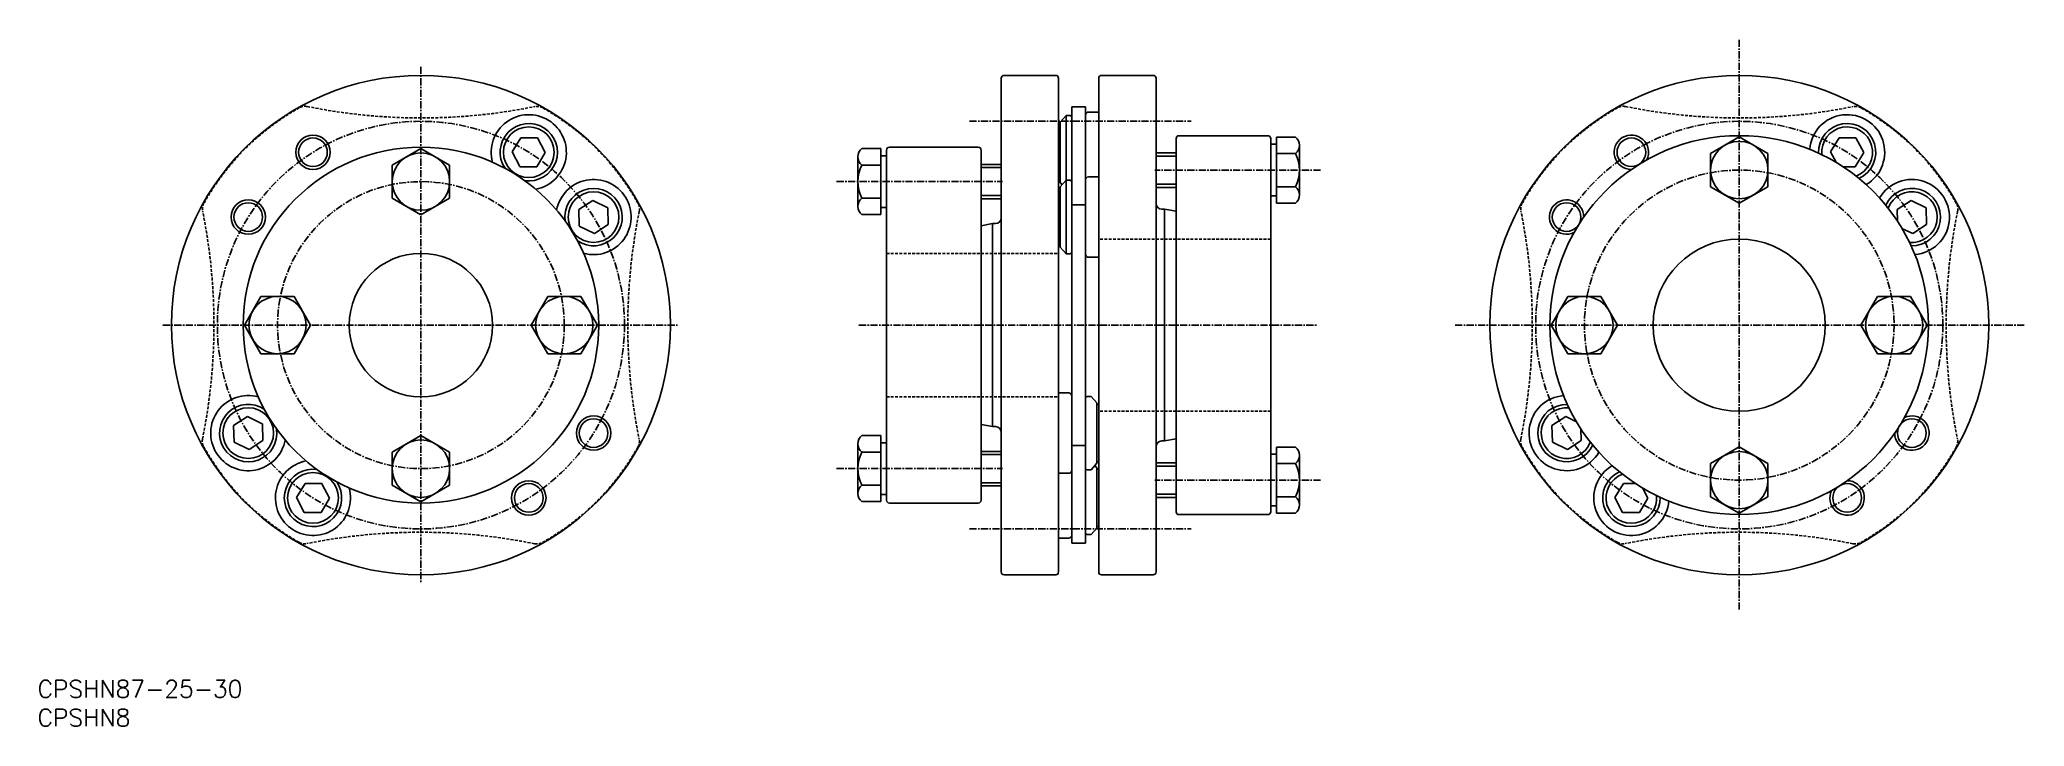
# Model space of a CAD drawing. Extents: x 45 to 391, y 37 to 157.
import ezdxf
from ezdxf.enums import TextEntityAlignment as Align

# ---------------------------------------------------------------- set-up
doc = ezdxf.new("R2010")
doc.units = 0
doc.linetypes.add('CENTER', pattern=[2, 1.25, -0.25, 0.25, -0.25])
doc.linetypes.add('DASHED', pattern=[0.75, 0.5, -0.25])
doc.layers.get('0').update_dxf_attribs({"linetype": 'CONTINUOUS'})
doc.layers.add('CENTER', color=1, linetype='CENTER')
doc.styles.get("Standard").update_dxf_attribs({"font": 'txt.shx', "bigfont": 'extfont.shx'})

# ---------------------------------------------------------------- blocks, each defined once
blk = doc.blocks.new('FB16')
at = {"color": 0}
for p, q in [((0, 5.773505), (-5.000002, 2.886753)), ((5.000002, 2.886753), (0, 5.773505)), ((-5.000002, 2.886753), (-5.000002, -2.886753)), ((5.000002, -2.886753), (5.000002, 2.886753)), ((-5.000002, -2.886753), (0, -5.773505)), ((0, -5.773505), (5.000002, -2.886753))]:
    blk.add_line(p, q, dxfattribs=at)
blk.add_circle((0, 0), 5, dxfattribs=at)
blk = doc.blocks.new('B016')
at = {"color": 0}
for p, q in [((-4, 4.32), (-4, -4.32)), ((-3.293206, 5.75), (0, 5.75)), ((0, 5.75), (0, -5.75)), ((0, 2.89), (-3.293206, 2.89)), ((0, -2.89), (-3.293206, -2.89)), ((0, -5.75), (-3.293206, -5.75))]:
    blk.add_line(p, q, dxfattribs=at)
for centre, radius, start, end in [((-2.2, 4.32), 1.8, 127.397187, 232.602813), ((2.261839, 0), 6.261839, 152.514396, 207.485604), ((-2.2, -4.32), 1.8, 127.397187, 232.602813)]:
    blk.add_arc(centre, radius, start, end, dxfattribs=at)

msp = doc.modelspace()

# ---------------------------------------------------------------- linework, layer by layer
at = {"color": 7, "linetype": 'CONTINUOUS'}
for p, q in [((212.82, 150.17), (212.82, 107.17)), ((213.32, 150.67), (222.32, 150.67)), ((222.82, 150.17), (222.82, 107.17)), ((229.82, 150.17), (229.82, 107.17)), ((239.32, 150.67), (230.32, 150.67)), ((239.82, 150.17), (239.82, 107.17)), ((222.82, 132.28), (222.82, 142.28)), ((223.12, 142.28), (222.82, 142.28)), ((223.12, 142.53), (224.12, 143.68)), ((223.12, 132.03), (223.12, 142.53)), ((223.12, 132.28), (223.12, 142.28)), ((224.12, 143.68), (224.12, 130.88)), ((224.82, 143.68), (224.12, 143.68)), ((225.12, 145.17), (225.12, 107.17)), ((225.12, 145.17), (227.52, 145.17)), ((225.12, 131.18), (225.12, 143.38)), ((227.52, 145.17), (227.52, 107.17)), ((227.52, 130.78), (227.52, 143.78)), ((229.82, 144.28), (228.02, 144.28)), ((229.82, 130.28), (229.82, 144.28)), ((127.56, 137.34), (129.05, 139.81)), ((129.05, 139.81), (131.97, 139.81)), ((131.97, 139.81), (133.33, 137.22)), ((243.32, 139.67), (243.32, 107.17)), ((259.32, 140.17), (243.82, 140.17)), ((259.82, 139.67), (259.82, 107.17)), ((260.82, 138.67), (259.82, 138.67)), ((357.43, 137.34), (358.93, 139.81)), ((358.93, 139.81), (361.85, 139.81)), ((361.85, 139.81), (363.21, 137.22)), ((128.9, 134.8), (127.56, 137.34)), ((131.84, 134.75), (133.33, 137.22)), ((191.82, 136.67), (192.82, 136.67)), ((192.82, 137.67), (192.82, 107.17)), ((193.32, 138.17), (208.82, 138.17)), ((209.32, 137.67), (209.32, 107.17)), ((243.32, 136.62), (239.82, 136.62)), ((358.39, 135.53), (357.43, 137.34)), ((361.71, 134.75), (363.21, 137.22)), ((131.84, 134.75), (128.87, 134.75)), ((209.32, 134.62), (212.82, 134.62)), ((222.82, 132.28), (223.12, 132.28)), ((223.12, 131.24), (224.12, 132.39)), ((223.12, 132.03), (223.46, 131.63)), ((224.12, 132.39), (224.12, 119.59)), ((224.82, 132.39), (224.12, 132.39)), ((225.12, 119.89), (225.12, 132.09)), ((227.52, 119.49), (227.52, 132.49)), ((229.82, 132.99), (228.02, 132.99)), ((229.82, 118.99), (229.82, 132.99)), ((243.32, 131.72), (239.82, 131.72)), ((361.71, 134.75), (359.63, 134.75)), ((139.17, 127.3), (141.6, 128.87)), ((141.6, 128.87), (144.22, 127.59)), ((209.32, 129.72), (212.82, 129.72)), ((222.82, 120.99), (222.82, 130.99)), ((223.12, 130.99), (222.82, 130.99)), ((223.12, 120.74), (223.12, 131.24)), ((223.12, 120.99), (223.12, 130.99)), ((225.12, 128.14), (227.52, 128.14)), ((260.82, 129.67), (259.82, 129.67)), ((369.04, 127.3), (371.47, 128.87)), ((371.47, 128.87), (374.09, 127.59)), ((139.26, 124.44), (139.17, 127.3)), ((141.89, 123.1), (144.31, 124.67)), ((144.22, 127.59), (144.31, 124.67)), ((191.82, 127.67), (192.82, 127.67)), ((209.32, 124.49), (211.32, 124.86)), ((211.32, 124.86), (211.32, 107.17)), ((211.32, 124.86), (211.82, 124.86)), ((241.32, 127.36), (240.82, 127.36)), ((243.32, 126.99), (241.32, 127.36)), ((241.32, 127.36), (241.32, 107.17)), ((369.11, 125.26), (369.04, 127.3)), ((371.76, 123.1), (374.18, 124.67)), ((374.09, 127.59), (374.18, 124.67)), ((141.89, 123.1), (139.22, 124.41)), ((371.76, 123.1), (369.88, 124.02)), ((222.82, 120.99), (223.12, 120.99)), ((223.12, 120.74), (224.12, 119.59)), ((224.82, 119.59), (224.12, 119.59)), ((229.82, 118.99), (228.02, 118.99)), ((192.82, 76.67), (192.82, 107.17)), ((209.32, 76.67), (209.32, 107.17)), ((211.32, 89.49), (211.32, 107.17)), ((212.82, 64.17), (212.82, 107.17)), ((222.82, 64.17), (222.82, 107.17)), ((225.12, 69.17), (225.12, 107.17)), ((227.52, 69.17), (227.52, 107.17)), ((229.82, 64.17), (229.82, 107.17)), ((239.82, 64.17), (239.82, 107.17)), ((241.32, 86.99), (241.32, 107.17)), ((243.32, 74.67), (243.32, 107.17)), ((259.82, 74.67), (259.82, 107.17)), ((222.82, 81.36), (222.82, 95.36)), ((222.82, 95.36), (224.62, 95.36)), ((225.12, 81.86), (225.12, 94.86)), ((227.52, 82.26), (227.52, 94.46)), ((227.82, 94.76), (228.52, 94.76)), ((229.52, 93.61), (228.52, 94.76)), ((229.52, 83.11), (229.52, 93.61)), ((81.39, 91.25), (78.96, 89.68)), ((81.39, 91.25), (84.06, 89.94)), ((229.52, 83.36), (229.52, 93.36)), ((229.52, 93.36), (229.82, 93.36)), ((229.82, 83.36), (229.82, 93.36)), ((311.26, 91.25), (308.83, 89.68)), ((311.26, 91.25), (313.13, 90.33)), ((79.05, 86.76), (78.96, 89.68)), ((81.68, 85.48), (79.05, 86.76)), ((84.1, 87.05), (81.68, 85.48)), ((84.01, 89.91), (84.1, 87.05)), ((191.82, 86.67), (192.82, 86.67)), ((209.32, 89.86), (211.32, 89.49)), ((211.32, 89.49), (211.82, 89.49)), ((241.32, 86.99), (240.82, 86.99)), ((243.32, 87.36), (241.32, 86.99)), ((308.92, 86.76), (308.83, 89.68)), ((311.55, 85.48), (308.92, 86.76)), ((313.97, 87.05), (311.55, 85.48)), ((313.91, 89.09), (313.97, 87.05)), ((209.32, 84.62), (212.82, 84.62)), ((222.82, 70.07), (222.82, 84.07)), ((227.52, 86.21), (225.12, 86.21)), ((225.12, 70.57), (225.12, 83.57)), ((227.52, 70.97), (227.52, 83.17)), ((229.52, 83.11), (228.52, 81.96)), ((229.82, 83.36), (229.52, 83.36)), ((260.82, 84.67), (259.82, 84.67)), ((91.43, 79.6), (89.94, 77.13)), ((91.43, 79.6), (94.4, 79.59)), ((209.32, 79.72), (212.82, 79.72)), ((222.82, 81.36), (224.62, 81.36)), ((227.82, 81.96), (228.52, 81.96)), ((229.52, 82.32), (229.17, 82.72)), ((229.52, 71.82), (229.52, 82.32)), ((229.52, 72.07), (229.52, 82.07)), ((229.52, 82.07), (229.82, 82.07)), ((229.82, 72.07), (229.82, 82.07)), ((243.32, 82.62), (239.82, 82.62)), ((321.3, 79.6), (319.81, 77.13)), ((321.3, 79.6), (323.39, 79.59)), ((91.3, 74.54), (89.94, 77.13)), ((95.71, 77.01), (94.22, 74.54)), ((94.37, 79.55), (95.71, 77.01)), ((191.82, 77.67), (192.82, 77.67)), ((193.32, 76.17), (208.82, 76.17)), ((243.32, 77.72), (239.82, 77.72)), ((321.17, 74.54), (319.81, 77.13)), ((325.58, 77.01), (324.09, 74.54)), ((324.63, 78.82), (325.58, 77.01)), ((94.22, 74.54), (91.3, 74.54)), ((259.32, 74.17), (243.82, 74.17)), ((260.82, 75.67), (259.82, 75.67)), ((324.09, 74.54), (321.17, 74.54)), ((222.82, 70.07), (224.62, 70.07)), ((227.82, 70.67), (228.52, 70.67)), ((229.52, 71.82), (228.52, 70.67)), ((229.82, 72.07), (229.52, 72.07)), ((225.12, 69.17), (227.52, 69.17)), ((213.32, 63.67), (222.32, 63.67)), ((239.32, 63.67), (230.32, 63.67))]:
    msp.add_line(p, q, dxfattribs=at)
at = {"color": 3, "linetype": 'DASHED'}
for p, q in [((259.82, 122.17), (229.82, 122.17)), ((192.82, 119.67), (222.82, 119.67)), ((192.82, 94.67), (222.82, 94.67)), ((259.82, 92.17), (229.82, 92.17))]:
    msp.add_line(p, q, dxfattribs=at)
at = {"color": 7, "linetype": 'CONTINUOUS'}
for points in [[(212.82, 135.17), (209.32, 135.17)], [(239.82, 137.17), (243.32, 137.17)], [(209.32, 129.17), (212.82, 129.17)], [(243.32, 131.17), (239.82, 131.17)], [(209.32, 85.17), (212.82, 85.17)], [(243.32, 83.17), (239.82, 83.17)], [(212.82, 79.17), (209.32, 79.17)], [(239.82, 77.17), (243.32, 77.17)]]:
    msp.add_lwpolyline(points, dxfattribs=at)
for centre, radius in [((111.64, 107.17), 43.5), ((341.51, 107.17), 43.5), ((92.82, 137.28), 3), ((92.82, 137.28), 2.5), ((130.45, 137.28), 4.42), ((341.51, 107.17), 33), ((322.7, 137.28), 2.5), ((111.64, 107.17), 31), ((81.53, 125.99), 3), ((81.53, 125.99), 2.5), ((141.74, 125.99), 4.42), ((311.4, 125.99), 2.5), ((341.51, 107.17), 15), ((111.64, 107.17), 12.5), ((81.53, 88.36), 4.42), ((141.74, 88.36), 3), ((141.74, 88.36), 2.5), ((371.61, 88.36), 2.5), ((92.82, 77.07), 4.42), ((130.45, 77.07), 3), ((130.45, 77.07), 2.5), ((360.32, 77.07), 2.5)]:
    msp.add_circle(centre, radius, dxfattribs=at)
for centre, radius, start, end in [((213.32, 150.17), 0.5, 90, 180), ((222.32, 150.17), 0.5, 0, 90), ((230.32, 150.17), 0.5, 90, 180), ((239.32, 150.17), 0.5, 0, 90), ((130.45, 137.28), 6.55, 280.6308, 195.3692), ((130.45, 137.28), 5, 262.0233, 213.9767), ((224.82, 143.38), 0.3, 0, 90), ((228.02, 143.78), 0.5, 90, 180), ((360.32, 137.28), 6.55, 300.581, 175.419), ((360.32, 137.28), 5, 294.4395, 181.5605), ((243.82, 139.67), 0.5, 90, 180), ((259.32, 139.67), 0.5, 0, 90), ((322.7, 137.28), 3, 334.1945, 269.8055), ((360.32, 137.28), 4.42, 290.5981, 185.4019), ((193.32, 137.67), 0.5, 90, 180), ((208.82, 137.67), 0.5, 0, 90), ((141.74, 125.99), 6.55, 254.6308, 169.3692), ((224.82, 132.09), 0.3, 0, 90), ((228.02, 132.49), 0.5, 90, 180), ((371.61, 125.99), 6.55, 274.581, 149.419), ((141.74, 125.99), 5, 236.0233, 187.9767), ((240.82, 128.36), 1, 180, 270), ((311.4, 125.99), 3, 0.1945, 295.8055), ((371.61, 125.99), 5, 268.4395, 155.5605), ((371.61, 125.99), 4.42, 264.5981, 159.4019), ((211.82, 125.86), 1, 270, 0), ((224.82, 119.89), 0.3, 270, 0), ((228.02, 119.49), 0.5, 180, 270), ((81.53, 88.36), 6.55, 74.6308, 349.3692), ((224.62, 94.86), 0.5, 0, 90), ((227.82, 94.46), 0.3, 90, 180), ((311.4, 88.36), 6.55, 94.581, 329.419), ((81.53, 88.36), 5, 56.0233, 7.9767), ((311.4, 88.36), 5, 88.4395, 335.5605), ((311.4, 88.36), 4.42, 84.5981, 339.4019), ((371.61, 88.36), 3, 180.1945, 115.8055), ((211.82, 88.49), 1, 0, 90), ((240.82, 85.99), 1, 90, 180), ((92.82, 77.07), 6.55, 100.6308, 15.3692), ((92.82, 77.07), 5, 82.0233, 33.9767), ((224.62, 81.86), 0.5, 270, 0), ((227.82, 82.26), 0.3, 180, 270), ((322.7, 77.07), 6.55, 120.581, 355.419), ((322.7, 77.07), 5, 114.4395, 1.5605), ((322.7, 77.07), 4.42, 110.5981, 5.4019), ((360.32, 77.07), 3, 154.1945, 89.8055), ((193.32, 76.67), 0.5, 180, 270), ((208.82, 76.67), 0.5, 270, 0), ((243.82, 74.67), 0.5, 180, 270), ((259.32, 74.67), 0.5, 270, 0), ((224.62, 70.57), 0.5, 270, 0), ((227.82, 70.97), 0.3, 180, 270), ((213.32, 64.17), 0.5, 180, 270), ((222.32, 64.17), 0.5, 270, 0), ((230.32, 64.17), 0.5, 180, 270), ((239.32, 64.17), 0.5, 270, 0)]:
    msp.add_arc(centre, radius, start, end, dxfattribs=at)
at = {"color": 3, "linetype": 'DASHED'}
for centre, radius, start, end in [((111.64, 107.17), 43.4, 119.2603, 150.6787), ((91.4, 143.29), 2, 78.5159, 119.2603), ((111.71, 243.25), 100, 258.5159, 281.4231), ((131.91, 143.27), 2, 60.6787, 101.4231), ((111.64, 107.17), 43.4, 29.2603, 60.6787), ((341.51, 107.17), 43.4, 119.2603, 150.6787), ((321.27, 143.29), 2, 78.5159, 119.2603), ((341.58, 243.25), 100, 258.5159, 281.4231), ((361.78, 143.27), 2, 60.6787, 101.4231), ((341.51, 107.17), 43.4, 29.2603, 60.6787), ((75.54, 127.45), 2, 150.6787, 191.4231), ((147.75, 127.41), 2, 348.5159, 29.2603), ((305.41, 127.45), 2, 150.6787, 191.4231), ((377.63, 127.41), 2, 348.5159, 29.2603), ((-24.44, 107.25), 100, 348.5159, 11.4231), ((247.71, 107.1), 100, 168.5159, 191.4231), ((205.43, 107.25), 100, 348.5159, 11.4231), ((477.58, 107.1), 100, 168.5159, 191.4231), ((75.52, 86.94), 2, 168.5159, 209.2603), ((147.73, 86.9), 2, 330.6787, 11.4231), ((305.39, 86.94), 2, 168.5159, 209.2603), ((377.6, 86.9), 2, 330.6787, 11.4231), ((111.64, 107.17), 43.4, 209.2603, 240.6787), ((111.64, 107.17), 43.4, 299.2603, 330.6787), ((341.51, 107.17), 43.4, 209.2603, 240.6787), ((341.51, 107.17), 43.4, 299.2603, 330.6787), ((91.36, 71.08), 2, 240.6787, 281.4231), ((111.56, -28.9), 100, 78.5159, 101.4231), ((131.87, 71.06), 2, 258.5159, 299.2603), ((321.23, 71.08), 2, 240.6787, 281.4231), ((341.44, -28.9), 100, 78.5159, 101.4231), ((361.74, 71.06), 2, 258.5159, 299.2603)]:
    msp.add_arc(centre, radius, start, end, dxfattribs=at)
at = {"layer": 'CENTER', "color": 1, "linetype": 'CENTER'}
for p, q in [((341.51, 156.88), (341.51, 57.47)), ((111.64, 152.17), (111.64, 62.17)), ((207.28, 142.67), (245.94, 142.67)), ((184.13, 132.17), (213.02, 132.17)), ((268.51, 134.17), (239.62, 134.17)), ((66.64, 107.17), (156.64, 107.17)), ((188.02, 107.17), (268.02, 107.17)), ((391.21, 107.17), (291.8, 107.17)), ((184.13, 82.17), (213.02, 82.17)), ((268.51, 80.17), (239.62, 80.17)), ((207.28, 71.67), (245.94, 71.67))]:
    msp.add_line(p, q, dxfattribs=at)
for centre, radius in [((111.64, 107.17), 35.5), ((341.51, 107.17), 35.5), ((111.64, 107.17), 25), ((341.51, 107.17), 27)]:
    msp.add_circle(centre, radius, dxfattribs=at)

# ---------------------------------------------------------------- block references
at = {"color": 7, "linetype": 'CONTINUOUS', "xscale": -1}
msp.add_blockref('B016', (260.82, 134.17), dxfattribs=at)
at = {"color": 7, "linetype": 'CONTINUOUS'}
for name, p in [('FB16', (341.51, 134.17)), ('FB16', (111.64, 132.17)), ('B016', (191.82, 132.17))]:
    msp.add_blockref(name, p, dxfattribs=at)
for name, p, rotation in [('FB16', (86.64, 107.17), 90), ('FB16', (136.64, 107.17), 270), ('FB16', (314.51, 107.17), 90), ('FB16', (368.51, 107.17), 270), ('FB16', (111.64, 82.17), 180), ('B016', (260.82, 80.17), 180), ('FB16', (341.51, 80.17), 180)]:
    msp.add_blockref(name, p, dxfattribs=dict(at, rotation=rotation))
at = {"color": 7, "linetype": 'CONTINUOUS', "xscale": -1, "rotation": 180}
msp.add_blockref('B016', (191.82, 82.17), dxfattribs=at)

# ---------------------------------------------------------------- texts
at = {"color": 7, "linetype": 'CONTINUOUS'}
for s, p in [('CPSHN87-25-30', (44.78, 43.8)), ('CPSHN8', (44.78, 38.8))]:
    msp.add_text(s, height=3, dxfattribs=at).set_placement(p, align=Align.MIDDLE_LEFT)

doc.saveas('drawing.dxf')
